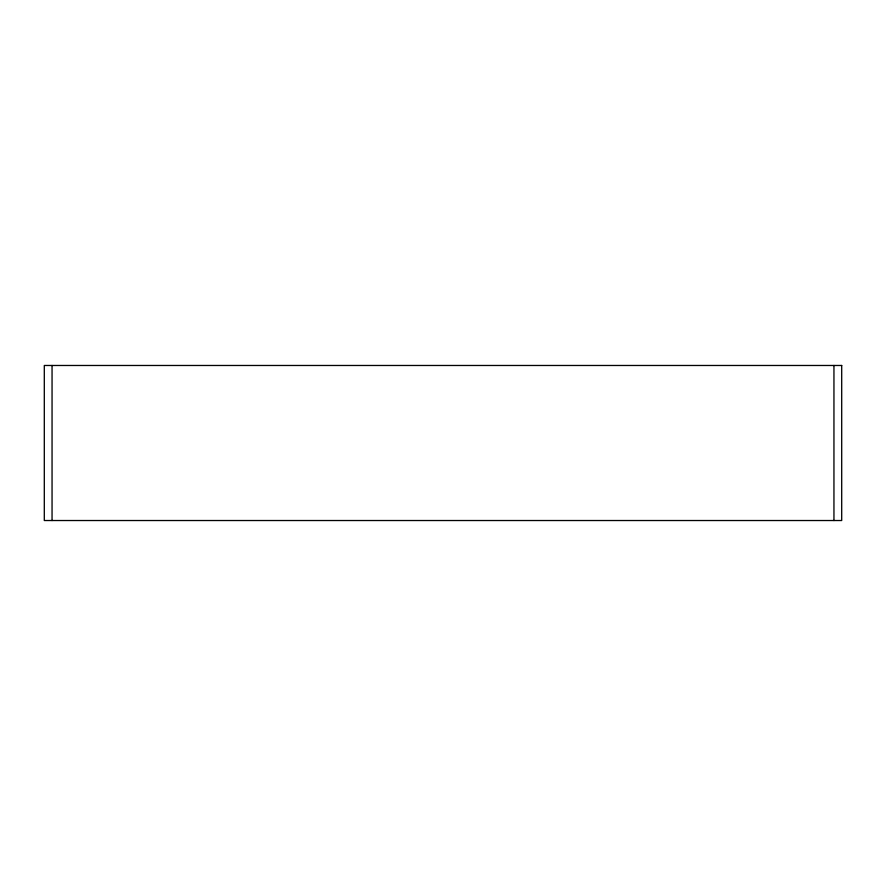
<?xml version="1.0" encoding="UTF-8"?>
<svg xmlns="http://www.w3.org/2000/svg" width="886" height="886" viewBox="0 0 886 886"><rect width="100%" height="100%" fill="white"/><g stroke="black" fill="none" stroke-linecap="round" stroke-linejoin="round"><path stroke-width="1.33" d="M833.947 365.475L833.947 520.525M52.052 365.475L52.052 520.525M841.7 365.475L44.3 365.475L44.3 520.525L841.7 520.525L841.7 365.475"/></g></svg>
